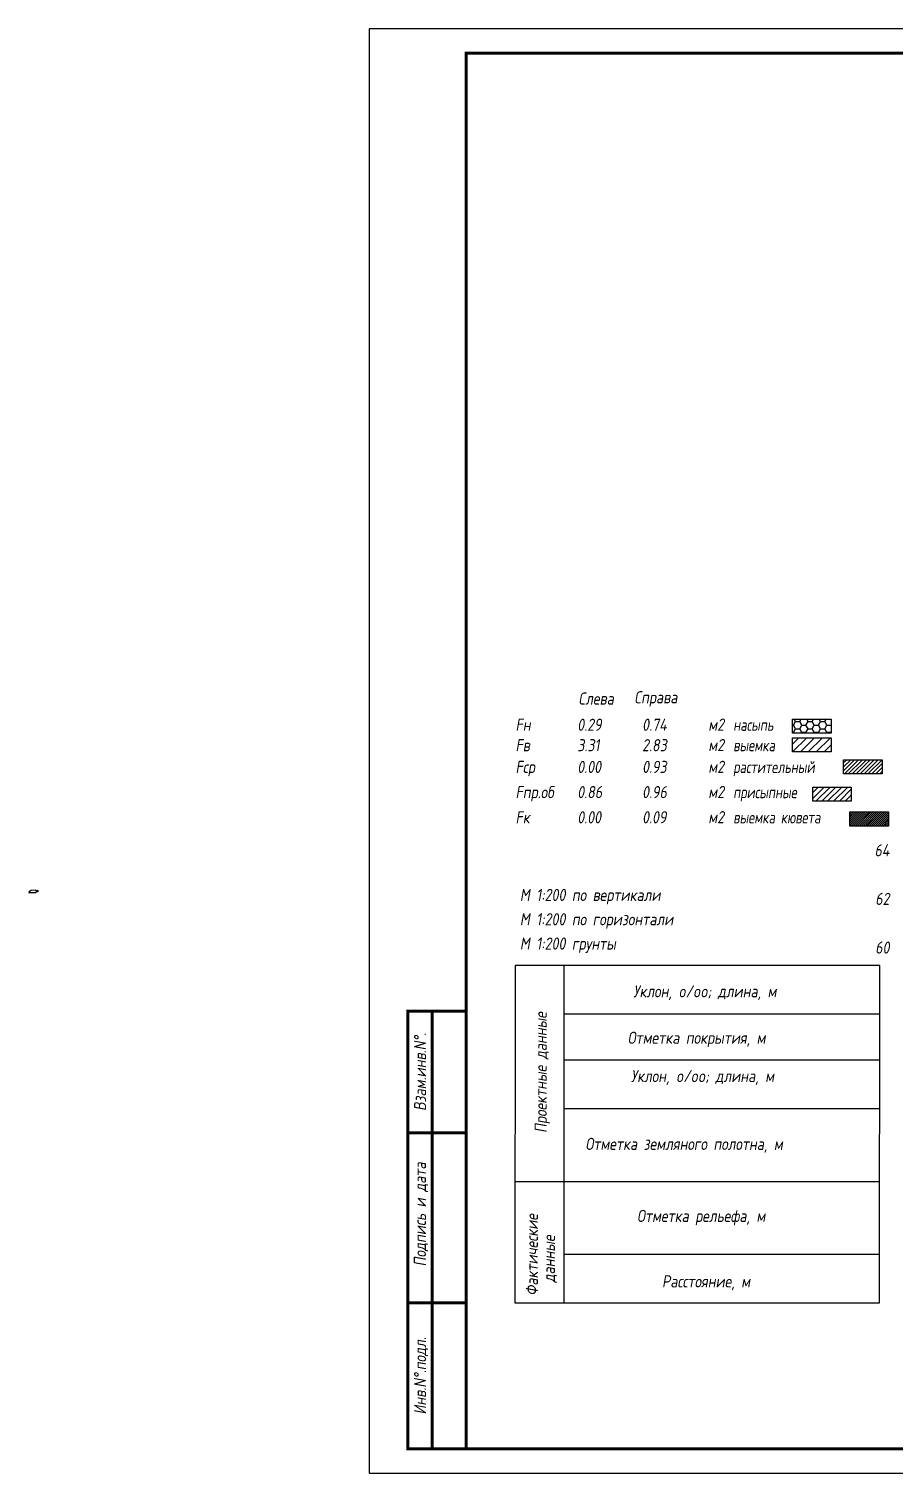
# Model space of a CAD drawing. Extents: x -717 to 1451, y -133302 to 233.
# Drawn here: x -100 to 78, y -42430.4 to -42133.4 of the extents above; entities that cross this region are included whole.
import ezdxf
from ezdxf.enums import TextEntityAlignment as Align

# ---------------------------------------------------------------- set-up
doc = ezdxf.new("R2010")
doc.units = 0
for name, color, linetype in [('Зарамочное оформление', 7, 'Continuous'), ('Линейка абсолютных высот', 7, 'Continuous'), ('Объем выемки', 7, 'Continuous'), ('Объем кюветов', 7, 'Continuous'), ('Объем насыпи', 7, 'Continuous'), ('Объем присыпных обочин', 7, 'Continuous'), ('Объем срезки растительного слоя', 7, 'Continuous'), ('Объём_2650', 7, 'Continuous'), ('Таблица', 7, 'Continuous')]:
    doc.layers.add(name, color=color, linetype=linetype)
for name, color, linetype, true_color in [('Объём_2563', 7, 'Continuous', 0xff8000), ('Объём_2570', 7, 'Continuous', 0x80ff00), ('Объём_2600', 7, 'Continuous', 0x808000), ('Объём_2620', 2, 'Continuous', 0xffff00)]:
    doc.layers.add(name, color=color, linetype=linetype, true_color=true_color)
doc.styles.add('М', font='romand.shx', dxfattribs={"width": 0.8, "oblique": 10, "height": 2.5})

# ---------------------------------------------------------------- blocks, each defined once
blk = doc.blocks.new('условные обозначения')
at = {"layer": 'Объём_2563'}
h = blk.add_hatch(dxfattribs=at)
h.set_pattern_fill('ANSI31', color=256, scale=0.3)
h.set_pattern_definition([(45, (-34.5, -100.5), (-0.673519, 0.673519), [])])
h.paths.add_polyline_path([(18.26, 7.53), (27.08, 7.53), (27.08, 4.62), (18.26, 4.62)])
at = {"layer": 'Объём_2570'}
h = blk.add_hatch(dxfattribs=at)
h.set_pattern_fill('ANSI31', color=3, scale=0.2)
h.set_pattern_definition([(45, (-32.9034, -100.5), (-0.4490128, 0.4490128), [])])
h.paths.add_polyline_path([(25.29, 13.16), (34.12, 13.16), (34.12, 10.25), (25.29, 10.25)])
at = {"layer": 'Объём_2600'}
h = blk.add_hatch(dxfattribs=at)
h.set_pattern_fill('ANSI31', color=6, scale=0.4)
h.set_pattern_definition([(45, (-34.5, -100.5), (-0.898026, 0.898026), [])])
h.paths.add_polyline_path([(13.63, 17.67), (22.46, 17.67), (22.46, 14.76), (13.63, 14.76)])
at = {"layer": 'Объём_2620'}
h = blk.add_hatch(dxfattribs=at)
h.set_pattern_fill('ANSI31', color=2, scale=0.1)
h.set_pattern_definition([(45, (-33.755, -100.5), (-0.2245064, 0.2245064), [])])
h.paths.add_polyline_path([(26.75, 2.41), (35.57, 2.41), (35.57, -0.5), (26.75, -0.5)])
at = {"layer": 'Объём_2650'}
h = blk.add_hatch(dxfattribs=at)
h.set_pattern_fill('HONEY', color=5, scale=0.3)
h.set_pattern_definition([(0, (-34.5, -100.5), (1.42875, 0.824889), [0.9525, -1.905]), (120, (-34.5, -100.5), (-1.42875, 0.824889), [0.9525, -1.905]), (60, (-34.5, -100.5), (3e-09, 1.6497784), [-1.905, 0.9525])])
h.paths.add_polyline_path([(13.63, 21.49), (22.46, 21.49), (22.46, 18.58), (13.63, 18.58)])
at = {"layer": 'Объём_2563'}
blk.add_lwpolyline([(18.26, 7.53), (27.08, 7.53), (27.08, 4.62), (18.26, 4.62)], close=True, dxfattribs=at)
at = {"layer": 'Объём_2620', "color": 2}
blk.add_lwpolyline([(26.75, 2.41), (35.57, 2.41), (35.57, -0.5), (26.75, -0.5)], close=True, dxfattribs=at)
at = {"layer": 'Объём_2650', "color": 5}
blk.add_lwpolyline([(13.63, 21.49), (22.46, 21.49), (22.46, 18.58), (13.63, 18.58)], close=True, dxfattribs=at)
at = {"layer": 'Объём_2650', "color": 6}
blk.add_lwpolyline([(13.63, 17.67), (22.46, 17.67), (22.46, 14.76), (13.63, 14.76)], close=True, dxfattribs=at)
at = {"layer": 'Объём_2650', "color": 3}
blk.add_lwpolyline([(25.29, 13.16), (34.12, 13.16), (34.12, 10.25), (25.29, 10.25)], close=True, dxfattribs=at)
at = {"layer": 'Объем насыпи', "color": 1, "style": 'М', "oblique": 10, "width": 0.8}
for s, p in [('насыпь', (0.09, 19.09)), ('выемка', (0.09, 14.89)), ('растительный', (0.09, 10.42)), ('присыпные', (0.09, 5.24)), ('выемка кювета', (0.09, 0.06))]:
    blk.add_text(s, height=2.5, dxfattribs=at).set_placement(p)

msp = doc.modelspace()

# ---------------------------------------------------------------- linework, layer by layer
at = {"layer": 'Объём_2563', "color": 250, "flags": 128}
msp.add_lwpolyline([(-99.917, -42311.036), (-99.917, -42310.769), (-99.546, -42310.521), (-98.646, -42310.485), (-98.646, -42310.626), (-98.146, -42310.626), (-98.146, -42310.895), (-98.446, -42310.901), (-98.63, -42311.085), (-100.012, -42311.112), (-99.917, -42311.036), (-99.917, -42311.036)], dxfattribs=at)
at = {"layer": 'Таблица', "linetype": 'Continuous', "flags": 128}
for points in [[(0, -42326), (-0.054, -42395.421)], [(75, -42326), (0, -42326)], [(10, -42326), (10, -42395.421)], [(74.946, -42395.421), (75, -42326)], [(10, -42336), (75, -42336)], [(10, -42345.421), (75, -42345.421)], [(9.946, -42355.421), (74.946, -42355.421)], [(-0.054, -42370.421), (74.946, -42370.421)], [(9.946, -42385.421), (74.946, -42385.421)], [(-0.054, -42395.421), (74.946, -42395.421)]]:
    msp.add_lwpolyline(points, dxfattribs=at)

# ---------------------------------------------------------------- block references
at = {"layer": 'Объём_2570', "xscale": 0.9}
msp.add_blockref('условные обозначения', (44.779, -42296.868), dxfattribs=at)

# ---------------------------------------------------------------- texts
at = {"style": 'М', "oblique": 10, "width": 0.8}
msp.add_text('М 1:200 грунты', height=2.5, dxfattribs=at).set_placement((0.973, -42322.769))
at = {"layer": 'Линейка абсолютных высот', "style": 'М', "oblique": 10, "width": 0.8}
for s, p in [('64', (77, -42302.332)), ('62', (77, -42312.332)), ('60', (77, -42322.332))]:
    msp.add_text(s, height=2.5, dxfattribs=at).set_placement(p, align=Align.MIDDLE_RIGHT)
at = {"layer": 'Объем выемки', "style": 'М', "oblique": 10, "width": 0.8}
for s, p in [('Fв', (0.085, -42281.978)), ('3.31', (12.785, -42281.978)), ('2.83', (26.126, -42281.978)), ('м2', (39.731, -42281.945))]:
    msp.add_text(s, height=2.5, dxfattribs=at).set_placement(p)
at = {"layer": 'Объем кюветов', "style": 'М', "oblique": 10, "width": 0.8}
for s, p in [('Fк', (0.085, -42296.803)), ('0.00', (12.785, -42296.803)), ('0.09', (26.126, -42296.803)), ('м2', (39.731, -42296.77))]:
    msp.add_text(s, height=2.5, dxfattribs=at).set_placement(p)
at = {"layer": 'Объем насыпи', "style": 'М', "oblique": 10, "width": 0.8}
for s, p in [('Слева', (13.029, -42272.393)), ('Справа', (24.522, -42272.125)), ('Fн', (0.085, -42277.773)), ('0.29', (12.785, -42277.773)), ('0.74', (26.126, -42277.773)), ('м2', (39.731, -42277.74))]:
    msp.add_text(s, height=2.5, dxfattribs=at).set_placement(p)
at = {"layer": 'Объем присыпных обочин', "style": 'М', "oblique": 10, "width": 0.8}
for s, p in [('Fпр.об', (0.085, -42291.625)), ('0.86', (12.785, -42291.625)), ('0.96', (26.126, -42291.625)), ('м2', (39.731, -42291.591))]:
    msp.add_text(s, height=2.5, dxfattribs=at).set_placement(p)
at = {"layer": 'Объем срезки растительного слоя', "style": 'М', "oblique": 10, "width": 0.8}
for s, p in [('Fср', (0.085, -42286.446)), ('0.00', (12.785, -42286.446)), ('0.93', (26.126, -42286.446)), ('м2', (39.731, -42286.412))]:
    msp.add_text(s, height=2.5, dxfattribs=at).set_placement(p)
at = {"layer": 'Таблица', "style": 'М', "oblique": 10, "width": 0.8}
for s, p in [('М 1:200 по вертикали', (0.973, -42312.769)), ('М 1:200 по горизонтали', (0.973, -42317.769)), ('Уклон, o/oo; длина, м', (24.315, -42332.584)), ('Отметка покрытия, м', (23.148, -42342.139)), ('Уклон, o/oo; длина, м', (23.824, -42350.017)), ('Отметка земляного полотна, м', (14.462, -42363.965)), ('Отметка рельефа, м', (25.077, -42378.777)), ('Расстояние, м', (30.202, -42392.23))]:
    msp.add_text(s, height=2.5, dxfattribs=at).set_placement(p)
for s, p in [('Проектные данные ', (6.519, -42360.47)), ('Фактические ', (4.698, -42393.925)), ('данные', (8.204, -42391.22))]:
    msp.add_text(s, height=2.5, rotation=90, dxfattribs=at).set_placement(p)

# ---------------------------------------------------------------- wipeouts: each hides what was drawn before it
msp.add_wipeout([(-10.054, -42335.421), (-22.054, -42335.421), (-22.054, -42425.421), (-10.054, -42425.421)]).dxf.layer = 'Зарамочное оформление'

# ---------------------------------------------------------------- next in the draw order: linework, layer by layer
at = {"flags": 128}
msp.add_lwpolyline([(-30.054, -42430.421), (389.946, -42430.421), (389.946, -42133.421), (-30.054, -42133.421)], close=True, dxfattribs=at)
at = {"const_width": 0.6, "flags": 128}
msp.add_lwpolyline([(-10.054, -42425.421), (384.946, -42425.421), (384.946, -42138.421), (-10.054, -42138.421)], close=True, dxfattribs=at)
at = {"layer": 'Зарамочное оформление', "linetype": 'Continuous', "lineweight": -3, "const_width": 0.6, "flags": 128}
for points in [[(-10.054, -42425.421), (-22.054, -42425.421), (-22.054, -42335.421), (-10.054, -42335.421)], [(-17.054, -42425.421), (-17.054, -42335.421)], [(-22.054, -42360.421), (-10.054, -42360.421)], [(-22.054, -42395.421), (-10.054, -42395.421)]]:
    msp.add_lwpolyline(points, dxfattribs=at)

# ---------------------------------------------------------------- next in the draw order: texts
at = {"layer": 'Зарамочное оформление', "lineweight": 15, "style": 'М', "oblique": 10, "width": 0.8}
for s, p in [('Взам.инв.N%%d.', (-19.554, -42347.921)), ('Подпись и дата', (-19.572, -42377.227)), ('Инв.N%%d.подл.', (-19.554, -42410.421))]:
    msp.add_text(s, height=2.5, rotation=90, dxfattribs=at).set_placement(p, align=Align.MIDDLE_CENTER)

doc.saveas('drawing.dxf')
